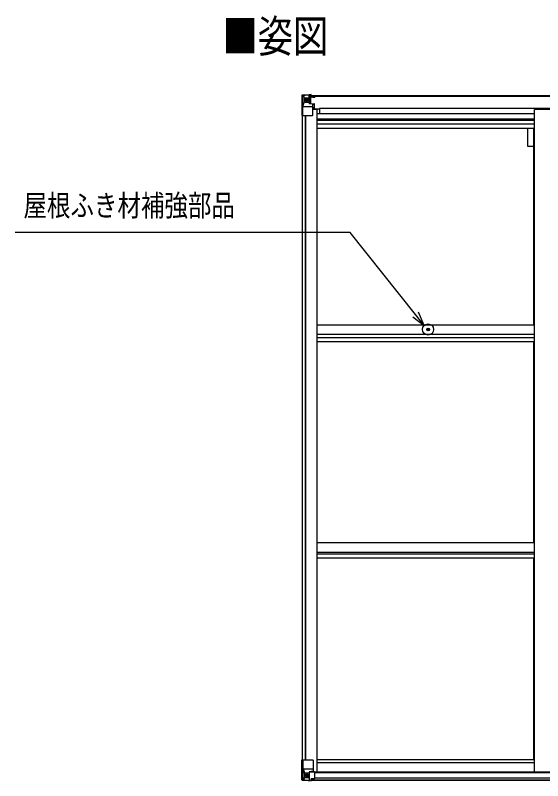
# Model space of a CAD drawing. Units: millimetres, scale not verified. Extents: x -10512 to 10512, y -7425 to 7425.
# Drawn here: x -2592 to -975, y -82 to 2263 of the extents above; entities that cross this region are included whole.
import ezdxf
from ezdxf.enums import TextEntityAlignment as Align

# ---------------------------------------------------------------- set-up
doc = ezdxf.new("R2010")
doc.units = ezdxf.units.MM
doc.header["$LTSCALE"] = 30
for name, color, linetype in [('0-2_USER1', 3, 'Continuous'), ('0-4_YKK_13', 4, 'Continuous'), ('0-5_YKK_A1', 4, 'Continuous'), ('0-6_YKK_D', 6, 'Continuous')]:
    doc.layers.add(name, color=color, linetype=linetype)
doc.styles.add('ＭＳ ゴシック', font='')
doc.styles.get('ＭＳ ゴシック').set_extended_font_data('MS Gothic')

msp = doc.modelspace()

# ---------------------------------------------------------------- linework, layer by layer
at = {"layer": '0-4_YKK_13'}
for p, q in [((-1713.35, 2017.32), (-1713.35, 2017.29)), ((-1712.41, 2018.33), (-1712.41, 2018.33)), ((-1712.41, 2018.28), (-1712.41, 2018.32)), ((-1703.44, 2018.71), (-1711.36, 2018.24)), ((-1710.5, 2017.27), (-1710.51, 2017.2)), ((-1710.51, 1956.61), (-1710.51, 2017.2)), ((-1706.54, 2013.82), (-1709.27, 2017.49)), ((-1691.35, 2019.5), (-1703.35, 2018.72)), ((-1684.85, 2020.01), (-1691.35, 2019.61)), ((-1691.35, 1993.52), (-1691.35, 2019.61)), ((-1691.35, 2018.73), (-1684.85, 2019.13)), ((-1684.85, 2018.2), (-1689.85, 2018.11)), ((-1684.85, 2019.13), (-1684.85, 2020.01)), ((-1684.85, 2018.61), (-1684.85, 2019.13)), ((-1684.85, 2018.61), (-1684.85, 2018.2)), ((-1684.85, 2018.2), (-1684.85, 2017.38)), ((-1679.85, 2017.81), (-1679.85, 2017.38)), ((-1679.55, 2017.81), (-1679.85, 2017.81)), ((-1679.55, 2017.81), (-1677.86, 2017.38)), ((-1709.96, 1983.5), (-1705.82, 1995.58)), ((-1705.68, 2010.32), (-1703.35, 2010.38)), ((-1705.68, 1996.84), (-1705.68, 2010.32)), ((-1703.35, 1996.81), (-1705.68, 1996.84)), ((-1703.35, 2010.37), (-1691.35, 2010.37)), ((-1703.35, 1996.81), (-1691.35, 1996.81)), ((-1703.35, 1996.81), (-1703.35, 1996.81)), ((-1697.87, 2003.17), (-1697.87, 2002.21)), ((-1692.35, 2010.37), (-1691.35, 2010.37)), ((-1689.85, 2013.91), (-1691.35, 2013.91)), ((-1689.85, 2010.37), (-1691.35, 2010.37)), ((-1689.85, 1996.81), (-1691.35, 1996.81)), ((-1690.52, 1993.26), (-1680.18, 1991.6)), ((-1690.52, 1992.62), (-1690.52, 1993.26)), ((-1689.35, 2013.55), (-1689.85, 2013.55)), ((-1685.85, 2008.62), (-1689.85, 2008.62)), ((-1685.85, 2000.41), (-1689.85, 2000.41)), ((-1689.74, 2012.25), (-1685.85, 2012.25)), ((-1689.35, 2014.57), (-1689.35, 2012.62)), ((-1681.35, 2014.57), (-1689.35, 2014.57)), ((-1681.35, 2014.55), (-1689.35, 2014.55)), ((-1679.35, 2012.71), (-1689.35, 2012.62)), ((-1689.35, 2012.45), (-1689.35, 2012.62)), ((-1689.35, 2012.62), (-1689.35, 2012.62)), ((-1685.85, 1992.51), (-1685.85, 2012.48)), ((-1682.85, 2015.32), (-1682.85, 2014.57)), ((-1679.35, 2014.31), (-1674.35, 2014.31)), ((-1679.35, 2012.71), (-1679.35, 2014.31)), ((-1674.35, 2015.32), (-1674.35, 2014.31)), ((-1674.35, 2014.31), (-1673.35, 2014.31)), ((-1673.35, 2014.31), (-1673.35, 2015.32)), ((-1673.35, 2014.31), (-1673.35, 2012.75)), ((-1673.35, 2012.63), (-1673.35, 2012.75)), ((-1709.96, 1983.5), (-1703.35, 1983.28)), ((-1703.35, 1983.28), (-1679.35, 1983.28)), ((-1680.18, 1990.97), (-1690.52, 1992.62)), ((-1680.18, 1991.6), (-1680.18, 1990.97)), ((-1679.9, 1991.53), (-1675.85, 1991.49)), ((-1679.35, 1957.61), (-1679.35, 1990.71)), ((-1674.85, 1979.61), (-1679.35, 1979.61)), ((-1658.85, 1975.7), (-1679.35, 1975.7)), ((-1674.85, 1991.48), (-1675.85, 1991.49)), ((-1675.85, 1989.76), (-1674.85, 1989.76)), ((-1674.85, 1975.7), (-1674.85, 1991.48)), ((-1710.51, 1956.61), (-1680.35, 1956.61)), ((-1328.77, 1301.07), (-1327.67, 1301.09)), ((-1328.77, 1300.07), (-1327.67, 1300.05)), ((-1327.67, 1301.09), (-1327.15, 1301.19)), ((-1327.67, 1300.05), (-1327.15, 1299.95)), ((-1327.05, 1301.71), (-1327.15, 1301.19)), ((-1327.05, 1299.43), (-1327.15, 1299.95)), ((-1327.03, 1302.82), (-1327.05, 1301.71)), ((-1327.03, 1298.33), (-1327.05, 1299.43)), ((-1326.03, 1302.82), (-1326.01, 1301.71)), ((-1326.03, 1298.33), (-1326.01, 1299.43)), ((-1326.01, 1301.71), (-1325.91, 1301.19)), ((-1326.01, 1299.43), (-1325.91, 1299.95)), ((-1325.39, 1301.09), (-1325.91, 1301.19)), ((-1325.39, 1300.05), (-1325.91, 1299.95)), ((-1324.28, 1301.07), (-1325.39, 1301.09)), ((-1324.28, 1300.07), (-1325.39, 1300.05)), ((-1713.04, -18.46), (-1680.04, -18.46)), ((-1713.04, -79.17), (-1713.04, -18.46)), ((-1710.19, -18.46), (-1710.19, -79.05)), ((-1679.04, -19.46), (-1679.04, -52.56)), ((-1709.65, -45.34), (-1703.04, -45.13)), ((-1709.65, -45.34), (-1705.51, -57.43)), ((-1703.04, -45.13), (-1679.04, -45.13)), ((-1703.04, -58.66), (-1705.37, -58.69)), ((-1705.37, -58.69), (-1705.37, -72.16)), ((-1703.04, -58.66), (-1703.04, -58.66)), ((-1691.04, -58.66), (-1703.04, -58.66)), ((-1698.52, -65.02), (-1698.52, -64.06)), ((-1691.04, -54.68), (-1684.54, -54.68)), ((-1691.04, -54.68), (-1691.04, -81.46)), ((-1679.86, -52.82), (-1690.21, -54.47)), ((-1690.21, -54.47), (-1690.21, -54.68)), ((-1687.51, -54.68), (-1679.86, -53.45)), ((-1684.54, -54.68), (-1675.54, -54.71)), ((-1679.86, -53.45), (-1679.86, -52.82)), ((-1674.54, -55.62), (-1674.54, -75.77)), ((-1712.1, -80.13), (-1712.1, -80.17)), ((-1703.13, -80.56), (-1711.05, -80.09)), ((-1710.19, -79.12), (-1710.19, -79.05)), ((-1706.22, -75.67), (-1708.96, -79.34)), ((-1705.37, -72.16), (-1703.04, -72.22)), ((-1703.04, -72.22), (-1691.04, -72.22)), ((-1691.04, -81.35), (-1703.04, -80.56)), ((-1684.54, -81.86), (-1684.54, -75.92)), ((-1675.54, -76.49), (-1684.54, -76.54))]:
    msp.add_line(p, q, dxfattribs=at)
for points in [[(-1713.35, 2017.29), (-1713.35, 1956.61), (-1710.51, 1956.61)], [(-1712.41, 2018.33), (-1703.35, 2018.88), (-1691.35, 2019.61)], [(-1684.85, 2018.61), (-1689.85, 2018.61), (-1689.85, 1993.15)], [(-1699.79, 2004.13), (-1700.75, 2004.13), (-1700.75, 2005.09), (-1699.79, 2005.09)], [(-1698.83, 2006.05), (-1698.83, 2007.01), (-1697.87, 2007.01), (-1697.87, 2006.05)], [(-1697.87, 2002.21), (-1698.83, 2002.21), (-1698.83, 2003.17)], [(-1696.91, 2005.09), (-1695.95, 2005.09), (-1695.95, 2004.13), (-1696.91, 2004.13)], [(-1689.35, 2013.55), (-1681.35, 2013.55), (-1681.35, 2015.32)], [(-1674.35, 2012.59), (-1689.35, 2012.45), (-1689.35, 2012.45)], [(-1679.35, 2012.71), (-1679.35, 2012.7), (-1673.35, 2012.75)], [(-1675.85, 1991.49), (-1675.85, 1989.76), (-1679.35, 1989.74)], [(-1699.48, -66.94), (-1700.44, -66.94), (-1700.44, -65.98), (-1699.48, -65.98)], [(-1698.52, -64.06), (-1697.56, -64.06), (-1697.56, -65.02)], [(-1697.56, -67.9), (-1697.56, -68.86), (-1698.52, -68.86), (-1698.52, -67.9)], [(-1696.6, -65.98), (-1695.64, -65.98), (-1695.64, -66.94), (-1696.6, -66.94)], [(-1712.1, -80.17), (-1703.04, -80.73), (-1684.54, -81.86)], [(-1674.54, -75.77), (-1674.55, -75.88), (-1684.54, -75.92)]]:
    msp.add_lwpolyline(points, dxfattribs=at)
for centre, radius in [((-1698.35, 2004.61), 5.3), ((-1326.53, 1300.57), 17), ((-1326.53, 1300.57), 4), ((-1698.04, -66.46), 5.3)]:
    msp.add_circle(centre, radius, dxfattribs=at)
for centre, radius, start, end in [((-1712.35, 2017.33), 1, 93.50017, 180.00079), ((-1712.35, 2017.32), 0.999, 93.4424, 179.95083), ((-1712.35, 2017.28), 0.999, 93.4424, 179.95083), ((-1711.2, 2030.93), 12.7, 269.24466, 275.10311), ((-1709.22, 2017.32), 1.28, 131.17831, 182.45895), ((-1699.79, 2006.05), 0.96, 270, 0), ((-1699.79, 2003.17), 0.96, 0, 90), ((-1696.91, 2006.05), 0.96, 180, 270), ((-1696.91, 2003.17), 0.96, 90, 180), ((-1690.41, 1994.19), 0.937, 182.32209, 263.26766), ((-1690.41, 1993.56), 0.937, 182.32209, 263.26766), ((-1689.35, 2015.07), 0.5, 179.99802, 269.99691), ((-1689.35, 2015.05), 0.5, 180.00109, 270.00109), ((-1689.35, 2012.12), 0.5, 90.52895, 180.04464), ((-1689.34, 2011.94), 0.513, 91.88028, 181.04707), ((-1674.21, 2020.27), 7.69, 268.96999, 276.43426), ((-1680.29, 1990.67), 0.937, 2.32209, 83.26766), ((-1680.29, 1990.04), 0.937, 2.32209, 83.26766), ((-1680.35, 1957.61), 1, 270, 0), ((-1326.53, 1300.57), 2.3, 167.44414, 192.55586), ((-1326.53, 1300.57), 2.3, 77.44414, 102.55586), ((-1326.53, 1300.57), 2.3, 257.44414, 282.55586), ((-1326.53, 1300.57), 2.3, 347.44414, 12.55586), ((-1680.04, -19.46), 1, 0, 90), ((-1699.48, -65.02), 0.96, 270, 0), ((-1699.48, -67.9), 0.96, 0, 90), ((-1696.6, -65.02), 0.96, 180, 270), ((-1696.6, -67.9), 0.96, 90, 180), ((-1690.1, -55.4), 0.937, 96.73234, 129.06602), ((-1679.97, -51.89), 0.937, 276.73234, 357.67791), ((-1679.97, -52.52), 0.937, 276.73234, 357.67791), ((-1712.04, -79.13), 0.999, 180.04917, 266.5576), ((-1712.04, -79.17), 0.999, 180.04917, 266.5576), ((-1712.04, -79.18), 1, 179.99921, 266.49983), ((-1710.88, -92.78), 12.7, 84.89689, 90.75534), ((-1708.91, -79.17), 1.28, 177.54105, 228.82169)]:
    msp.add_arc(centre, radius, start, end, dxfattribs=at)
for centre, major_axis, ratio, start_param, end_param in [((-1511.41, 2030.64), (201, 12.36), 0.060933, 3.1373463, 3.1378449), ((-1710.41, 2018.4), (2, 0.12), 0.060933, 3.1378449, 4.2119296), ((-1710.22, 2015.31), (-0.02, 3), 0.466854, 5.5234897, 6.1575023), ((-1708.55, 2010.24), (0.03, 5), 0.573921, 4.7320603, 5.5159136), ((-1707.09, 1996.87), (0, 3), 0.468246, 4.2703918, 4.7058971), ((-1785.1, 2010.37), (81.75, 0), 0.061163, 0, 0.0007725), ((-1709.24, 1985.84), (0.85, 2.32), 0.403757, 2.3087461, 3.2744049), ((-1708.93, -47.69), (0.85, -2.32), 0.403757, 3.0087805, 3.9744392), ((-1706.77, -58.71), (0, -3), 0.468246, 1.5772882, 2.0127935), ((-1675.54, -55.62), (1, -0.021), 0.906239, 0.0187047, 1.589501), ((-1710.1, -80.25), (2, -0.12), 0.060933, 2.0712557, 3.1453404), ((-1511.1, -92.48), (201, -12.36), 0.060933, 3.1453404, 3.145839), ((-1709.91, -77.15), (-0.02, -3), 0.466854, 0.125683, 0.7596956), ((-1708.24, -72.08), (0.03, -5), 0.573921, 0.7672717, 1.551125), ((-1784.79, -72.22), (81.75, 0), 0.061163, 6.2824128, 6.2831853), ((-1675.54, -75.78), (1, 0.012), 0.707053, 4.7036637, 6.124411)]:
    msp.add_ellipse(centre, major_axis=major_axis, ratio=ratio, start_param=start_param, end_param=end_param, dxfattribs=at)
at = {"layer": '0-5_YKK_A1'}
for p, q in [((-1689.85, 2017.38), (1171.15, 2017.38)), ((-1689.83, 2015.32), (1171.15, 2015.32)), ((-1679.35, 1975.09), (-1666.35, 1975.09)), ((-1666.35, -54.81), (-1666.35, 1975.09)), ((1140.15, 1977.12), (-1658.85, 1977.12)), ((-1658.85, 1977.12), (-1658.85, 1962.04)), ((-1000.35, -54.81), (-1000.35, 1974.45)), ((-950.35, 1974.45), (-1000.35, 1974.45)), ((-1711.35, -18.46), (-1711.35, 1956.61)), ((-1702.35, -18.46), (-1702.35, 1956.61)), ((-1701.65, -18.46), (-1701.65, 1956.61)), ((-1666.35, 1962.04), (-1000.35, 1962.04)), ((-1666.35, 1945.61), (-1000.35, 1945.61)), ((-1666.35, 1941.82), (-1000.35, 1941.82)), ((-1666.35, 1930.48), (-1000.35, 1930.48)), ((-1666.35, 1917.65), (-1000.35, 1917.65)), ((-1020.55, 1861.38), (-1020.55, 1917.65)), ((-1002.85, 1315.09), (-1002.85, 1917.65)), ((-1002.85, 1861.38), (-1020.55, 1861.38)), ((-1666.35, 1315.09), (-1000.35, 1315.09)), ((-1666.35, 1286.05), (-1000.35, 1286.05)), ((-1666.35, 1276.32), (-1000.35, 1276.32)), ((-1666.35, 1263.46), (-1000.35, 1263.46)), ((-1002.85, 647.63), (-1002.85, 1263.46)), ((-1666.35, 647.63), (-1000.35, 647.63)), ((-1666.35, 617.88), (-1000.35, 617.88)), ((-1666.35, 613.46), (-1000.35, 613.46)), ((-1666.35, 600.45), (-1000.35, 600.45)), ((-1002.85, -17.57), (-1002.85, 600.45)), ((-1000.35, -17.57), (-1666.35, -17.57)), ((-1000.35, -26.7), (-1666.35, -26.7)), ((-1675.07, -54.81), (1156.38, -54.81)), ((-1674.54, -57.17), (1155.84, -57.17)), ((-1684.54, -79.31), (1165.84, -79.31)), ((-1684.54, -80.26), (1165.84, -80.26)), ((-1674.54, -72.82), (1155.84, -72.82))]:
    msp.add_line(p, q, dxfattribs=at)
at = {"layer": '0-6_YKK_D'}
for points in [[(-1338.36, 1312.78), (-1364.85, 1346.01), (-1565.56, 1597.75), (-2591.52, 1597.75)], [(-1373.76, 1338.91), (-1338.36, 1312.78), (-1355.95, 1353.11)]]:
    msp.add_lwpolyline(points, dxfattribs=at)

# ---------------------------------------------------------------- texts
at = {"layer": '0-2_USER1', "style": 'ＭＳ ゴシック', "width": 0.8}
msp.add_text('■姿図', height=98.97, dxfattribs=at).set_placement((-1956.58, 2120.01), align=Align.BOTTOM_LEFT)
at = {"layer": '0-6_YKK_D', "style": 'ＭＳ ゴシック', "width": 0.8}
msp.add_text('屋根ふき材補強部品', height=65.98, dxfattribs=at).set_placement((-2566.55, 1627.73), align=Align.BOTTOM_LEFT)

doc.saveas('drawing.dxf')
